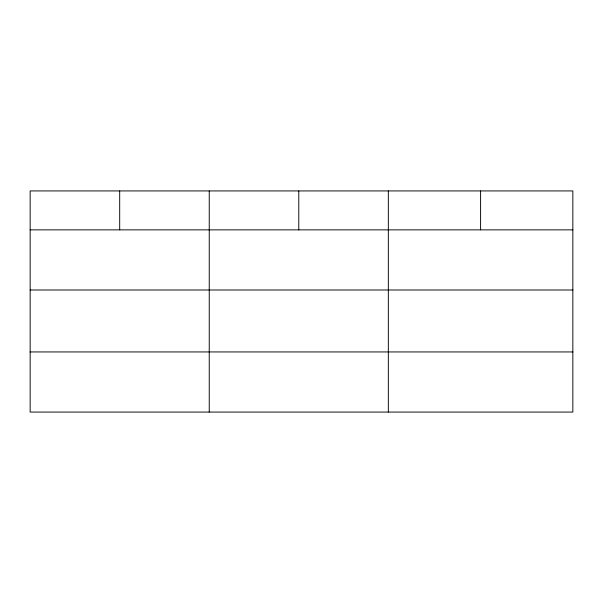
<?xml version="1.0" encoding="UTF-8"?>
<svg xmlns="http://www.w3.org/2000/svg" width="603" height="603" viewBox="0 0 603 603"><rect width="100%" height="100%" fill="white"/><g stroke="black" fill="none" stroke-linecap="round" stroke-linejoin="round"><path stroke-width="0.9" d="M572.85 289.99L572.85 190.932L30.15 190.932L30.15 412.068L572.85 412.068L572.85 289.99L30.15 289.99M30.15 229.864L572.85 229.864M30.15 351.941L572.85 351.941M480.591 190.932L480.591 229.864M388.332 190.932L388.332 412.068M298.786 190.932L298.786 229.864M209.241 190.932L209.241 412.068M119.696 190.932L119.696 229.864"/></g></svg>
